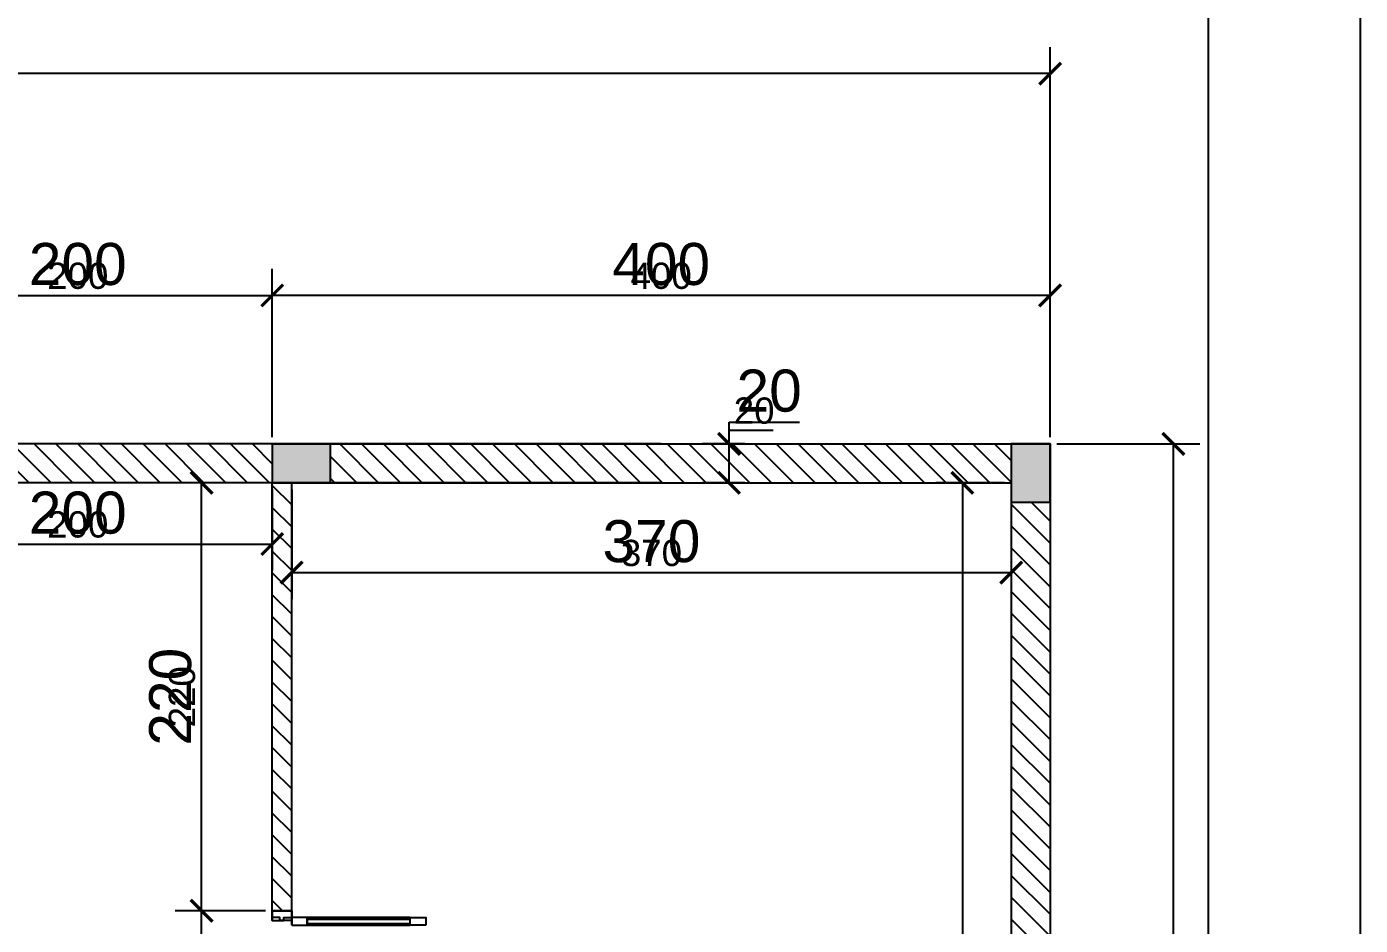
# Model space of a CAD drawing. Header units: millimetres. Extents: x -26398 to 135532, y -376633 to 43268.
# Drawn here: x 39386 to 40071, y -146882 to -146420 of the extents above; entities that cross this region are included whole.
import ezdxf

# ---------------------------------------------------------------- set-up
doc = ezdxf.new("R2010")
doc.units = ezdxf.units.MM
for name, color, linetype in [('0 @ 5', 7, 'Continuous'), ('0 @ 8', 7, 'Continuous'), ('DIM', 7, 'Continuous'), ('DIM @ 5', 7, 'Continuous'), ('DIM @ 8', 7, 'Continuous'), ('QUYEN', 7, 'Continuous'), ('TƯỜNG', 52, 'Continuous')]:
    doc.layers.add(name, color=color, linetype=linetype)
doc.styles.get("Standard").update_dxf_attribs({"font": 'arial.ttf'})
doc.dimstyles.new('SCALE dimmatbang', dxfattribs={"dimscale": 70, "dimtxt": 2.7, "dimasz": 1.4, "dimexe": 1.7, "dimexo": 0.7, "dimtad": 1, "dimtoh": 1, "dimdec": 1, "dimtxsty": 'Standard', "dimblk": 'ARCHTICK', "dimcen": 2.5, "dimclrd": 1, "dimclre": 256, "dimadec": 0, "dimazin": 0, "dimtfac": 1, "dimtdec": 1, "dimtmove": 0, "dimatfit": 3, "dimfxl": 1, "dimarcsym": 0})
pattern_1 = [(135, (28271.811, -149862.609), (-5.61266, -5.61266), [])]

# ---------------------------------------------------------------- blocks, each defined once
blk = doc.blocks.new('khung ten a2')
blk.add_lwpolyline([(-1000, 1000), (-1000, 41000), (-58400, 41000), (-58400, 1000)], close=True)
at = {"layer": 'DEFPOINTS', "color": 252}
blk.add_lwpolyline([(0, 0), (0, 42000), (-59400, 42000), (-59400, 0)], close=True, dxfattribs=at)
blk = doc.blocks.new('_ArchTick')
at = {"color": 0, "linetype": 'ByBlock', "const_width": 0.15}
blk.add_lwpolyline([(-0.5, -0.5), (0.5, 0.5)], dxfattribs=at)
blk = doc.blocks.new('*D6377')
at = {"lineweight": -2, "transparency": 16777216}
for p, q in [((39511.78, -146625.99), (39511.78, -146544.25)), ((39911.78, -146614.35), (39911.78, -146544.25))]:
    blk.add_line(p, q, dxfattribs=at)
at = {"color": 1, "lineweight": -2, "transparency": 16777216}
blk.add_line((39911.78, -146557.85), (39511.78, -146557.85), dxfattribs=at)
at = {"layer": 'DEFPOINTS', "color": 0, "transparency": 16777216}
for p in [(39511.78, -146557.85), (39911.78, -146619.95), (39511.78, -146631.59)]:
    blk.add_point(p, dxfattribs=at)
at = {"color": 1, "lineweight": -2, "transparency": 16777216, "xscale": 11.2, "yscale": 11.2, "zscale": 11.2, "rotation": 180}
blk.add_blockref('_ArchTick', (39511.78, -146557.85), dxfattribs=at)
at = {"color": 1, "lineweight": -2, "transparency": 16777216, "xscale": 11.2, "yscale": 11.2, "zscale": 11.2}
blk.add_blockref('_ArchTick', (39911.78, -146557.85), dxfattribs=at)
at = {"color": 0, "transparency": 16777216, "insert": (39711.78, -146541.83), "char_height": 21.6, "attachment_point": 5}
blk.add_mtext('400', dxfattribs=at)
blk = doc.blocks.new('*D6378')
at = {"lineweight": -2, "transparency": 16777216}
for p, q in [((39511.78, -146628.09), (39511.78, -146549.35)), ((39911.78, -146616.45), (39911.78, -146549.35))]:
    blk.add_line(p, q, dxfattribs=at)
at = {"color": 1, "lineweight": -2, "transparency": 16777216}
blk.add_line((39911.78, -146557.85), (39511.78, -146557.85), dxfattribs=at)
at = {"layer": 'DEFPOINTS', "color": 0, "transparency": 16777216}
for p in [(39511.78, -146557.85), (39911.78, -146619.95), (39511.78, -146631.59)]:
    blk.add_point(p, dxfattribs=at)
at = {"color": 1, "lineweight": -2, "transparency": 16777216, "xscale": 7, "yscale": 7, "zscale": 7, "rotation": 180}
blk.add_blockref('_ArchTick', (39511.78, -146557.85), dxfattribs=at)
at = {"color": 1, "lineweight": -2, "transparency": 16777216, "xscale": 7, "yscale": 7, "zscale": 7}
blk.add_blockref('_ArchTick', (39911.78, -146557.85), dxfattribs=at)
at = {"color": 0, "transparency": 16777216, "insert": (39711.78, -146547.84), "char_height": 13.5, "attachment_point": 5}
blk.add_mtext('400', dxfattribs=at)
blk = doc.blocks.new('*D6410')
at = {"lineweight": -2, "transparency": 16777216}
for p, q in [((39917.38, -146634.16), (39988.8, -146634.16)), ((39917.38, -147634.16), (39988.8, -147634.16))]:
    blk.add_line(p, q, dxfattribs=at)
at = {"color": 1, "lineweight": -2, "transparency": 16777216}
blk.add_line((39975.2, -147634.16), (39975.2, -146634.16), dxfattribs=at)
at = {"layer": 'DEFPOINTS', "color": 0, "transparency": 16777216}
for p in [(39911.78, -146634.16), (39975.2, -146634.16), (39911.78, -147634.16)]:
    blk.add_point(p, dxfattribs=at)
at = {"color": 1, "lineweight": -2, "transparency": 16777216, "xscale": 11.2, "yscale": 11.2, "zscale": 11.2}
for p, rotation in [((39975.2, -146634.16), 90), ((39975.2, -147634.16), 270)]:
    blk.add_blockref('_ArchTick', p, dxfattribs=dict(at, rotation=rotation))
at = {"color": 0, "transparency": 16777216, "insert": (39959.17, -147134.16), "char_height": 21.6, "attachment_point": 5, "rotation": 90}
blk.add_mtext('1000', dxfattribs=at)
blk = doc.blocks.new('*D6411')
at = {"lineweight": -2, "transparency": 16777216}
for p, q in [((39915.28, -146634.16), (39983.7, -146634.16)), ((39915.28, -147634.16), (39983.7, -147634.16))]:
    blk.add_line(p, q, dxfattribs=at)
at = {"color": 1, "lineweight": -2, "transparency": 16777216}
blk.add_line((39975.2, -147634.16), (39975.2, -146634.16), dxfattribs=at)
at = {"layer": 'DEFPOINTS', "color": 0, "transparency": 16777216}
for p in [(39911.78, -146634.16), (39975.2, -146634.16), (39911.78, -147634.16)]:
    blk.add_point(p, dxfattribs=at)
at = {"color": 1, "lineweight": -2, "transparency": 16777216, "xscale": 7, "yscale": 7, "zscale": 7}
for p, rotation in [((39975.2, -146634.16), 90), ((39975.2, -147634.16), 270)]:
    blk.add_blockref('_ArchTick', p, dxfattribs=dict(at, rotation=rotation))
at = {"color": 0, "transparency": 16777216, "insert": (39965.18, -147134.16), "char_height": 13.5, "attachment_point": 5, "rotation": 90}
blk.add_mtext('1000', dxfattribs=at)
blk = doc.blocks.new('*D6413')
at = {"lineweight": -2, "transparency": 16777216}
for p, q in [((35911.78, -146549.81), (35911.78, -146430.22)), ((39911.78, -146628.56), (39911.78, -146430.22))]:
    blk.add_line(p, q, dxfattribs=at)
at = {"color": 1, "lineweight": -2, "transparency": 16777216}
blk.add_line((39911.78, -146443.82), (35911.78, -146443.82), dxfattribs=at)
at = {"layer": 'DEFPOINTS', "color": 0, "transparency": 16777216}
for p in [(35911.78, -146443.82), (35911.78, -146555.41), (39911.78, -146634.16)]:
    blk.add_point(p, dxfattribs=at)
at = {"color": 1, "lineweight": -2, "transparency": 16777216, "xscale": 11.2, "yscale": 11.2, "zscale": 11.2, "rotation": 180}
blk.add_blockref('_ArchTick', (35911.78, -146443.82), dxfattribs=at)
at = {"color": 1, "lineweight": -2, "transparency": 16777216, "xscale": 11.2, "yscale": 11.2, "zscale": 11.2}
blk.add_blockref('_ArchTick', (39911.78, -146443.82), dxfattribs=at)
at = {"color": 0, "transparency": 16777216, "insert": (37811.78, -146427.79), "char_height": 21.6, "attachment_point": 5}
blk.add_mtext('4000', dxfattribs=at)
blk = doc.blocks.new('*D6414')
at = {"lineweight": -2, "transparency": 16777216}
for p, q in [((35911.78, -146551.91), (35911.78, -146435.32)), ((39911.78, -146630.66), (39911.78, -146435.32))]:
    blk.add_line(p, q, dxfattribs=at)
at = {"color": 1, "lineweight": -2, "transparency": 16777216}
blk.add_line((39911.78, -146443.82), (35911.78, -146443.82), dxfattribs=at)
at = {"layer": 'DEFPOINTS', "color": 0, "transparency": 16777216}
for p in [(35911.78, -146443.82), (35911.78, -146555.41), (39911.78, -146634.16)]:
    blk.add_point(p, dxfattribs=at)
at = {"color": 1, "lineweight": -2, "transparency": 16777216, "xscale": 7, "yscale": 7, "zscale": 7, "rotation": 180}
blk.add_blockref('_ArchTick', (35911.78, -146443.82), dxfattribs=at)
at = {"color": 1, "lineweight": -2, "transparency": 16777216, "xscale": 7, "yscale": 7, "zscale": 7}
blk.add_blockref('_ArchTick', (39911.78, -146443.82), dxfattribs=at)
at = {"color": 0, "transparency": 16777216, "insert": (37811.78, -146433.8), "char_height": 13.5, "attachment_point": 5}
blk.add_mtext('4000', dxfattribs=at)
blk = doc.blocks.new('*D6422')
at = {"lineweight": -2, "transparency": 16777216}
for p, q in [((39506.18, -146874.16), (39461.87, -146874.16)), ((39506.18, -147029.16), (39461.87, -147029.16))]:
    blk.add_line(p, q, dxfattribs=at)
at = {"color": 1, "lineweight": -2, "transparency": 16777216}
blk.add_line((39475.47, -147029.16), (39475.47, -146874.16), dxfattribs=at)
at = {"layer": 'DEFPOINTS', "color": 0, "transparency": 16777216}
for p in [(39475.47, -146874.16), (39511.78, -146874.16), (39511.78, -147029.16)]:
    blk.add_point(p, dxfattribs=at)
at = {"color": 1, "lineweight": -2, "transparency": 16777216, "xscale": 11.2, "yscale": 11.2, "zscale": 11.2}
for p, rotation in [((39475.47, -146874.16), 90), ((39475.47, -147029.16), 270)]:
    blk.add_blockref('_ArchTick', p, dxfattribs=dict(at, rotation=rotation))
at = {"color": 0, "transparency": 16777216, "insert": (39459.44, -146951.66), "char_height": 21.6, "attachment_point": 5, "rotation": 90}
blk.add_mtext('{\\fArial|b0|i0|c163|p34;1600}', dxfattribs=at)
blk = doc.blocks.new('*D6423')
at = {"lineweight": -2, "transparency": 16777216}
for p, q in [((39508.28, -146874.16), (39466.97, -146874.16)), ((39508.28, -147029.16), (39466.97, -147029.16))]:
    blk.add_line(p, q, dxfattribs=at)
at = {"color": 1, "lineweight": -2, "transparency": 16777216}
blk.add_line((39475.47, -147029.16), (39475.47, -146874.16), dxfattribs=at)
at = {"layer": 'DEFPOINTS', "color": 0, "transparency": 16777216}
for p in [(39475.47, -146874.16), (39511.78, -146874.16), (39511.78, -147029.16)]:
    blk.add_point(p, dxfattribs=at)
at = {"color": 1, "lineweight": -2, "transparency": 16777216, "xscale": 7, "yscale": 7, "zscale": 7}
for p, rotation in [((39475.47, -146874.16), 90), ((39475.47, -147029.16), 270)]:
    blk.add_blockref('_ArchTick', p, dxfattribs=dict(at, rotation=rotation))
at = {"color": 0, "transparency": 16777216, "insert": (39465.45, -146951.66), "char_height": 13.5, "attachment_point": 5, "rotation": 90}
blk.add_mtext('{\\fArial|b0|i0|c163|p34;1600}', dxfattribs=at)
blk = doc.blocks.new('*D6728')
at = {"lineweight": -2, "transparency": 16777216}
for p, q in [((39521.78, -146659.76), (39521.78, -146713.94)), ((39891.78, -146659.76), (39891.78, -146713.94))]:
    blk.add_line(p, q, dxfattribs=at)
at = {"color": 1, "lineweight": -2, "transparency": 16777216}
blk.add_line((39521.78, -146700.34), (39891.78, -146700.34), dxfattribs=at)
at = {"layer": 'DEFPOINTS', "color": 0, "transparency": 16777216}
for p in [(39521.78, -146654.16), (39891.78, -146654.16), (39891.78, -146700.34)]:
    blk.add_point(p, dxfattribs=at)
at = {"color": 1, "lineweight": -2, "transparency": 16777216, "xscale": 11.2, "yscale": 11.2, "zscale": 11.2, "rotation": 180}
blk.add_blockref('_ArchTick', (39521.78, -146700.34), dxfattribs=at)
at = {"color": 1, "lineweight": -2, "transparency": 16777216, "xscale": 11.2, "yscale": 11.2, "zscale": 11.2}
blk.add_blockref('_ArchTick', (39891.78, -146700.34), dxfattribs=at)
at = {"color": 0, "transparency": 16777216, "insert": (39706.78, -146684.31), "char_height": 21.6, "attachment_point": 5}
blk.add_mtext('370', dxfattribs=at)
blk = doc.blocks.new('*D6729')
at = {"lineweight": -2, "transparency": 16777216}
for p, q in [((39521.78, -146657.66), (39521.78, -146708.84)), ((39891.78, -146657.66), (39891.78, -146708.84))]:
    blk.add_line(p, q, dxfattribs=at)
at = {"color": 1, "lineweight": -2, "transparency": 16777216}
blk.add_line((39521.78, -146700.34), (39891.78, -146700.34), dxfattribs=at)
at = {"layer": 'DEFPOINTS', "color": 0, "transparency": 16777216}
for p in [(39521.78, -146654.16), (39891.78, -146654.16), (39891.78, -146700.34)]:
    blk.add_point(p, dxfattribs=at)
at = {"color": 1, "lineweight": -2, "transparency": 16777216, "xscale": 7, "yscale": 7, "zscale": 7, "rotation": 180}
blk.add_blockref('_ArchTick', (39521.78, -146700.34), dxfattribs=at)
at = {"color": 1, "lineweight": -2, "transparency": 16777216, "xscale": 7, "yscale": 7, "zscale": 7}
blk.add_blockref('_ArchTick', (39891.78, -146700.34), dxfattribs=at)
at = {"color": 0, "transparency": 16777216, "insert": (39706.78, -146690.32), "char_height": 13.5, "attachment_point": 5}
blk.add_mtext('370', dxfattribs=at)
blk = doc.blocks.new('*D6731')
at = {"lineweight": -2, "transparency": 16777216}
for p, q in [((39886.18, -146654.16), (39853.08, -146654.16)), ((39886.18, -147614.16), (39853.08, -147614.16))]:
    blk.add_line(p, q, dxfattribs=at)
at = {"color": 1, "lineweight": -2, "transparency": 16777216}
blk.add_line((39866.68, -146654.16), (39866.68, -147614.16), dxfattribs=at)
at = {"layer": 'DEFPOINTS', "color": 0, "transparency": 16777216}
for p in [(39891.78, -146654.16), (39866.68, -147614.16), (39891.78, -147614.16)]:
    blk.add_point(p, dxfattribs=at)
at = {"color": 1, "lineweight": -2, "transparency": 16777216, "xscale": 11.2, "yscale": 11.2, "zscale": 11.2}
for p, rotation in [((39866.68, -146654.16), 90), ((39866.68, -147614.16), 270)]:
    blk.add_blockref('_ArchTick', p, dxfattribs=dict(at, rotation=rotation))
at = {"color": 0, "transparency": 16777216, "insert": (39850.65, -147134.16), "char_height": 21.6, "attachment_point": 5, "rotation": 90}
blk.add_mtext('960', dxfattribs=at)
blk = doc.blocks.new('*D6732')
at = {"lineweight": -2, "transparency": 16777216}
for p, q in [((39888.28, -146654.16), (39858.18, -146654.16)), ((39888.28, -147614.16), (39858.18, -147614.16))]:
    blk.add_line(p, q, dxfattribs=at)
at = {"color": 1, "lineweight": -2, "transparency": 16777216}
blk.add_line((39866.68, -146654.16), (39866.68, -147614.16), dxfattribs=at)
at = {"layer": 'DEFPOINTS', "color": 0, "transparency": 16777216}
for p in [(39891.78, -146654.16), (39866.68, -147614.16), (39891.78, -147614.16)]:
    blk.add_point(p, dxfattribs=at)
at = {"color": 1, "lineweight": -2, "transparency": 16777216, "xscale": 7, "yscale": 7, "zscale": 7}
for p, rotation in [((39866.68, -146654.16), 90), ((39866.68, -147614.16), 270)]:
    blk.add_blockref('_ArchTick', p, dxfattribs=dict(at, rotation=rotation))
at = {"color": 0, "transparency": 16777216, "insert": (39856.66, -147134.16), "char_height": 13.5, "attachment_point": 5, "rotation": 90}
blk.add_mtext('960', dxfattribs=at)
blk = doc.blocks.new('*D6740')
at = {"lineweight": -2, "transparency": 16777216}
for p, q in [((39506.18, -146654.16), (39461.87, -146654.16)), ((39506.18, -146874.16), (39461.87, -146874.16))]:
    blk.add_line(p, q, dxfattribs=at)
at = {"color": 1, "lineweight": -2, "transparency": 16777216}
blk.add_line((39475.47, -146874.16), (39475.47, -146654.16), dxfattribs=at)
at = {"layer": 'DEFPOINTS', "color": 0, "transparency": 16777216}
for p in [(39475.47, -146654.16), (39511.78, -146654.16), (39511.78, -146874.16)]:
    blk.add_point(p, dxfattribs=at)
at = {"color": 1, "lineweight": -2, "transparency": 16777216, "xscale": 11.2, "yscale": 11.2, "zscale": 11.2}
for p, rotation in [((39475.47, -146654.16), 90), ((39475.47, -146874.16), 270)]:
    blk.add_blockref('_ArchTick', p, dxfattribs=dict(at, rotation=rotation))
at = {"color": 0, "transparency": 16777216, "insert": (39459.44, -146764.16), "char_height": 21.6, "attachment_point": 5, "rotation": 90}
blk.add_mtext('220', dxfattribs=at)
blk = doc.blocks.new('*D6741')
at = {"lineweight": -2, "transparency": 16777216}
for p, q in [((39508.28, -146654.16), (39466.97, -146654.16)), ((39508.28, -146874.16), (39466.97, -146874.16))]:
    blk.add_line(p, q, dxfattribs=at)
at = {"color": 1, "lineweight": -2, "transparency": 16777216}
blk.add_line((39475.47, -146874.16), (39475.47, -146654.16), dxfattribs=at)
at = {"layer": 'DEFPOINTS', "color": 0, "transparency": 16777216}
for p in [(39475.47, -146654.16), (39511.78, -146654.16), (39511.78, -146874.16)]:
    blk.add_point(p, dxfattribs=at)
at = {"color": 1, "lineweight": -2, "transparency": 16777216, "xscale": 7, "yscale": 7, "zscale": 7}
for p, rotation in [((39475.47, -146654.16), 90), ((39475.47, -146874.16), 270)]:
    blk.add_blockref('_ArchTick', p, dxfattribs=dict(at, rotation=rotation))
at = {"color": 0, "transparency": 16777216, "insert": (39465.45, -146764.16), "char_height": 13.5, "attachment_point": 5, "rotation": 90}
blk.add_mtext('220', dxfattribs=at)
blk = doc.blocks.new('*D6764')
at = {"color": 1, "lineweight": -2, "transparency": 16777216}
for p, q in [((39746.68, -146634.16), (39746.68, -146622.96)), ((39746.68, -146622.96), (39782.92, -146622.96)), ((39746.68, -146654.16), (39746.68, -146634.16))]:
    blk.add_line(p, q, dxfattribs=at)
at = {"lineweight": -2, "transparency": 16777216}
for p, q in [((39752.67, -146634.16), (39733.08, -146634.16)), ((39752.67, -146654.16), (39733.08, -146654.16))]:
    blk.add_line(p, q, dxfattribs=at)
at = {"layer": 'DEFPOINTS', "color": 0, "transparency": 16777216}
for p in [(39746.68, -146634.16), (39758.27, -146634.16), (39758.27, -146654.16)]:
    blk.add_point(p, dxfattribs=at)
at = {"color": 1, "lineweight": -2, "transparency": 16777216, "xscale": 11.2, "yscale": 11.2, "zscale": 11.2}
for p, rotation in [((39746.68, -146634.16), 90), ((39746.68, -146654.16), 270)]:
    blk.add_blockref('_ArchTick', p, dxfattribs=dict(at, rotation=rotation))
at = {"color": 0, "transparency": 16777216, "insert": (39767.3, -146606.93), "char_height": 21.6, "attachment_point": 5}
blk.add_mtext('20', dxfattribs=at)
blk = doc.blocks.new('*D6765')
at = {"color": 1, "lineweight": -2, "transparency": 16777216}
for p, q in [((39746.68, -146634.16), (39746.68, -146627.16)), ((39746.68, -146627.16), (39769.33, -146627.16)), ((39746.68, -146654.16), (39746.68, -146634.16))]:
    blk.add_line(p, q, dxfattribs=at)
at = {"lineweight": -2, "transparency": 16777216}
for p, q in [((39754.77, -146634.16), (39738.18, -146634.16)), ((39754.77, -146654.16), (39738.18, -146654.16))]:
    blk.add_line(p, q, dxfattribs=at)
at = {"layer": 'DEFPOINTS', "color": 0, "transparency": 16777216}
for p in [(39746.68, -146634.16), (39758.27, -146634.16), (39758.27, -146654.16)]:
    blk.add_point(p, dxfattribs=at)
at = {"color": 1, "lineweight": -2, "transparency": 16777216, "xscale": 7, "yscale": 7, "zscale": 7}
for p, rotation in [((39746.68, -146634.16), 90), ((39746.68, -146654.16), 270)]:
    blk.add_blockref('_ArchTick', p, dxfattribs=dict(at, rotation=rotation))
at = {"color": 0, "transparency": 16777216, "insert": (39759.57, -146617.14), "char_height": 13.5, "attachment_point": 5}
blk.add_mtext('20', dxfattribs=at)
blk = doc.blocks.new('*D6878')
at = {"layer": 'DEFPOINTS', "color": 0, "transparency": 16777216}
for p in [(39511.78, -146557.85), (39311.78, -146634.16), (39511.78, -146634.16)]:
    blk.add_point(p, dxfattribs=at)
at = {"layer": 'DIM', "lineweight": -2, "transparency": 16777216}
for p, q in [((39311.78, -146628.56), (39311.78, -146544.25)), ((39511.78, -146628.56), (39511.78, -146544.25))]:
    blk.add_line(p, q, dxfattribs=at)
at = {"layer": 'DIM', "color": 1, "lineweight": -2, "transparency": 16777216}
blk.add_line((39311.78, -146557.85), (39511.78, -146557.85), dxfattribs=at)
at = {"layer": 'DIM', "color": 1, "lineweight": -2, "transparency": 16777216, "xscale": 11.2, "yscale": 11.2, "zscale": 11.2, "rotation": 180}
blk.add_blockref('_ArchTick', (39311.78, -146557.85), dxfattribs=at)
at = {"layer": 'DIM', "color": 1, "lineweight": -2, "transparency": 16777216, "xscale": 11.2, "yscale": 11.2, "zscale": 11.2}
blk.add_blockref('_ArchTick', (39511.78, -146557.85), dxfattribs=at)
at = {"layer": 'DIM', "color": 0, "transparency": 16777216, "insert": (39411.78, -146541.83), "char_height": 21.6, "attachment_point": 5}
blk.add_mtext('200', dxfattribs=at)
blk = doc.blocks.new('*D6879')
at = {"layer": 'DEFPOINTS', "color": 0, "transparency": 16777216}
for p in [(39511.78, -146557.85), (39311.78, -146634.16), (39511.78, -146634.16)]:
    blk.add_point(p, dxfattribs=at)
at = {"layer": 'DIM', "lineweight": -2, "transparency": 16777216}
for p, q in [((39311.78, -146630.66), (39311.78, -146549.35)), ((39511.78, -146630.66), (39511.78, -146549.35))]:
    blk.add_line(p, q, dxfattribs=at)
at = {"layer": 'DIM', "color": 1, "lineweight": -2, "transparency": 16777216}
blk.add_line((39311.78, -146557.85), (39511.78, -146557.85), dxfattribs=at)
at = {"layer": 'DIM', "color": 1, "lineweight": -2, "transparency": 16777216, "xscale": 7, "yscale": 7, "zscale": 7, "rotation": 180}
blk.add_blockref('_ArchTick', (39311.78, -146557.85), dxfattribs=at)
at = {"layer": 'DIM', "color": 1, "lineweight": -2, "transparency": 16777216, "xscale": 7, "yscale": 7, "zscale": 7}
blk.add_blockref('_ArchTick', (39511.78, -146557.85), dxfattribs=at)
at = {"layer": 'DIM', "color": 0, "transparency": 16777216, "insert": (39411.78, -146547.84), "char_height": 13.5, "attachment_point": 5}
blk.add_mtext('200', dxfattribs=at)
blk = doc.blocks.new('*D6884')
at = {"layer": 'DEFPOINTS', "color": 0, "transparency": 16777216}
for p in [(39311.78, -146654.16), (39511.78, -146654.16), (39511.78, -146685.68)]:
    blk.add_point(p, dxfattribs=at)
at = {"layer": 'DIM', "lineweight": -2, "transparency": 16777216}
for p, q in [((39311.78, -146659.76), (39311.78, -146699.28)), ((39511.78, -146659.76), (39511.78, -146699.28))]:
    blk.add_line(p, q, dxfattribs=at)
at = {"layer": 'DIM', "color": 1, "lineweight": -2, "transparency": 16777216}
blk.add_line((39311.78, -146685.68), (39511.78, -146685.68), dxfattribs=at)
at = {"layer": 'DIM', "color": 1, "lineweight": -2, "transparency": 16777216, "xscale": 11.2, "yscale": 11.2, "zscale": 11.2, "rotation": 180}
blk.add_blockref('_ArchTick', (39311.78, -146685.68), dxfattribs=at)
at = {"layer": 'DIM', "color": 1, "lineweight": -2, "transparency": 16777216, "xscale": 11.2, "yscale": 11.2, "zscale": 11.2}
blk.add_blockref('_ArchTick', (39511.78, -146685.68), dxfattribs=at)
at = {"layer": 'DIM', "color": 0, "transparency": 16777216, "insert": (39411.78, -146669.65), "char_height": 21.6, "attachment_point": 5}
blk.add_mtext('200', dxfattribs=at)
blk = doc.blocks.new('*D6885')
at = {"layer": 'DEFPOINTS', "color": 0, "transparency": 16777216}
for p in [(39311.78, -146654.16), (39511.78, -146654.16), (39511.78, -146685.68)]:
    blk.add_point(p, dxfattribs=at)
at = {"layer": 'DIM', "lineweight": -2, "transparency": 16777216}
for p, q in [((39311.78, -146657.66), (39311.78, -146694.18)), ((39511.78, -146657.66), (39511.78, -146694.18))]:
    blk.add_line(p, q, dxfattribs=at)
at = {"layer": 'DIM', "color": 1, "lineweight": -2, "transparency": 16777216}
blk.add_line((39311.78, -146685.68), (39511.78, -146685.68), dxfattribs=at)
at = {"layer": 'DIM', "color": 1, "lineweight": -2, "transparency": 16777216, "xscale": 7, "yscale": 7, "zscale": 7, "rotation": 180}
blk.add_blockref('_ArchTick', (39311.78, -146685.68), dxfattribs=at)
at = {"layer": 'DIM', "color": 1, "lineweight": -2, "transparency": 16777216, "xscale": 7, "yscale": 7, "zscale": 7}
blk.add_blockref('_ArchTick', (39511.78, -146685.68), dxfattribs=at)
at = {"layer": 'DIM', "color": 0, "transparency": 16777216, "insert": (39411.78, -146675.66), "char_height": 13.5, "attachment_point": 5}
blk.add_mtext('200', dxfattribs=at)
blk = doc.blocks.new('*U8978')
at = {"layer": '0 @ 5'}
dim = blk.add_linear_dim(base=(39511.78, -146557.85), p1=(39911.78, -146619.95), p2=(39511.78, -146631.59), dimstyle='SCALE dimmatbang', override={"dimscale": 5, "dimtix": 0, "dimtofl": 1, "dimtmove": 0, "dimatfit": 3}, dxfattribs=at)
dim.commit()
dim.dimension.update_dxf_attribs({"geometry": '*D6378', "text_midpoint": (39711.78, -146547.84)})
at = {"layer": '0 @ 8'}
dim = blk.add_linear_dim(base=(39511.78, -146557.85), p1=(39911.78, -146619.95), p2=(39511.78, -146631.59), dimstyle='SCALE dimmatbang', override={"dimscale": 8, "dimtix": 0, "dimtofl": 1, "dimtmove": 0, "dimatfit": 3}, dxfattribs=at)
dim.commit()
dim.dimension.update_dxf_attribs({"geometry": '*D6377', "text_midpoint": (39711.78, -146541.83)})
blk = doc.blocks.new('*U8989')
at = {"layer": '0 @ 5'}
dim = blk.add_linear_dim(base=(39975.2, -146634.16), p1=(39911.78, -147634.16), p2=(39911.78, -146634.16), angle=90, dimstyle='SCALE dimmatbang', override={"dimscale": 5, "dimtix": 0, "dimtofl": 1, "dimtmove": 0, "dimatfit": 3}, dxfattribs=at)
dim.commit()
dim.dimension.update_dxf_attribs({"geometry": '*D6411', "text_midpoint": (39965.18, -147134.16)})
at = {"layer": '0 @ 8'}
dim = blk.add_linear_dim(base=(39975.2, -146634.16), p1=(39911.78, -147634.16), p2=(39911.78, -146634.16), angle=90, dimstyle='SCALE dimmatbang', override={"dimscale": 8, "dimtix": 0, "dimtofl": 1, "dimtmove": 0, "dimatfit": 3}, dxfattribs=at)
dim.commit()
dim.dimension.update_dxf_attribs({"geometry": '*D6410', "text_midpoint": (39959.17, -147134.16)})
blk = doc.blocks.new('*U8990')
at = {"layer": '0 @ 5'}
dim = blk.add_linear_dim(base=(35911.78, -146443.82), p1=(39911.78, -146634.16), p2=(35911.78, -146555.41), angle=180, dimstyle='SCALE dimmatbang', override={"dimscale": 5, "dimtix": 0, "dimtofl": 1, "dimtmove": 0, "dimatfit": 3}, dxfattribs=at)
dim.commit()
dim.dimension.update_dxf_attribs({"geometry": '*D6414', "text_midpoint": (37811.78, -146443.82), "dimtype": 128})
at = {"layer": '0 @ 8'}
dim = blk.add_linear_dim(base=(35911.78, -146443.82), p1=(39911.78, -146634.16), p2=(35911.78, -146555.41), angle=180, dimstyle='SCALE dimmatbang', override={"dimscale": 8, "dimtix": 0, "dimtofl": 1, "dimtmove": 0, "dimatfit": 3}, dxfattribs=at)
dim.commit()
dim.dimension.update_dxf_attribs({"geometry": '*D6413', "text_midpoint": (37811.78, -146443.82), "dimtype": 128})
blk = doc.blocks.new('*U8993')
at = {"layer": '0 @ 5'}
dim = blk.add_linear_dim(base=(39475.47, -146874.16), p1=(39511.78, -147029.16), p2=(39511.78, -146874.16), angle=90, text='{\\fArial|b0|i0|c163|p34;1600}', dimstyle='SCALE dimmatbang', override={"dimscale": 5, "dimtix": 0, "dimtofl": 1, "dimtmove": 0, "dimatfit": 3}, dxfattribs=at)
dim.commit()
dim.dimension.update_dxf_attribs({"geometry": '*D6423', "text_midpoint": (39465.45, -146951.66)})
at = {"layer": '0 @ 8'}
dim = blk.add_linear_dim(base=(39475.47, -146874.16), p1=(39511.78, -147029.16), p2=(39511.78, -146874.16), angle=90, text='{\\fArial|b0|i0|c163|p34;1600}', dimstyle='SCALE dimmatbang', override={"dimscale": 8, "dimtix": 0, "dimtofl": 1, "dimtmove": 0, "dimatfit": 3}, dxfattribs=at)
dim.commit()
dim.dimension.update_dxf_attribs({"geometry": '*D6422', "text_midpoint": (39459.44, -146951.66)})
blk = doc.blocks.new('*U9095')
at = {"layer": '0 @ 5'}
dim = blk.add_linear_dim(base=(39891.78, -146700.34), p1=(39521.78, -146654.16), p2=(39891.78, -146654.16), angle=180, dimstyle='SCALE dimmatbang', override={"dimscale": 5, "dimtix": 0, "dimtofl": 1, "dimtmove": 0, "dimatfit": 3}, dxfattribs=at)
dim.commit()
dim.dimension.update_dxf_attribs({"geometry": '*D6729', "text_midpoint": (39706.78, -146690.32)})
at = {"layer": '0 @ 8'}
dim = blk.add_linear_dim(base=(39891.78, -146700.34), p1=(39521.78, -146654.16), p2=(39891.78, -146654.16), angle=180, dimstyle='SCALE dimmatbang', override={"dimscale": 8, "dimtix": 0, "dimtofl": 1, "dimtmove": 0, "dimatfit": 3}, dxfattribs=at)
dim.commit()
dim.dimension.update_dxf_attribs({"geometry": '*D6728', "text_midpoint": (39706.78, -146684.31)})
blk = doc.blocks.new('*U9096')
at = {"layer": '0 @ 5'}
dim = blk.add_linear_dim(base=(39866.68, -147614.16), p1=(39891.78, -146654.16), p2=(39891.78, -147614.16), angle=90, dimstyle='SCALE dimmatbang', override={"dimscale": 5, "dimtix": 0, "dimtofl": 1, "dimtmove": 0, "dimatfit": 3}, dxfattribs=at)
dim.commit()
dim.dimension.update_dxf_attribs({"geometry": '*D6732', "text_midpoint": (39856.66, -147134.16)})
at = {"layer": '0 @ 8'}
dim = blk.add_linear_dim(base=(39866.68, -147614.16), p1=(39891.78, -146654.16), p2=(39891.78, -147614.16), angle=90, dimstyle='SCALE dimmatbang', override={"dimscale": 8, "dimtix": 0, "dimtofl": 1, "dimtmove": 0, "dimatfit": 3}, dxfattribs=at)
dim.commit()
dim.dimension.update_dxf_attribs({"geometry": '*D6731', "text_midpoint": (39850.65, -147134.16)})
blk = doc.blocks.new('*U9099')
at = {"layer": '0 @ 5'}
dim = blk.add_linear_dim(base=(39475.47, -146654.16), p1=(39511.78, -146874.16), p2=(39511.78, -146654.16), angle=90, dimstyle='SCALE dimmatbang', override={"dimscale": 5, "dimtix": 0, "dimtofl": 1, "dimtmove": 0, "dimatfit": 3}, dxfattribs=at)
dim.commit()
dim.dimension.update_dxf_attribs({"geometry": '*D6741', "text_midpoint": (39465.45, -146764.16)})
at = {"layer": '0 @ 8'}
dim = blk.add_linear_dim(base=(39475.47, -146654.16), p1=(39511.78, -146874.16), p2=(39511.78, -146654.16), angle=90, dimstyle='SCALE dimmatbang', override={"dimscale": 8, "dimtix": 0, "dimtofl": 1, "dimtmove": 0, "dimatfit": 3}, dxfattribs=at)
dim.commit()
dim.dimension.update_dxf_attribs({"geometry": '*D6740', "text_midpoint": (39459.44, -146764.16)})
blk = doc.blocks.new('*U9107')
at = {"layer": '0 @ 5'}
dim = blk.add_linear_dim(base=(39746.68, -146634.16), p1=(39758.27, -146654.16), p2=(39758.27, -146634.16), angle=90, dimstyle='SCALE dimmatbang', override={"dimscale": 5, "dimtix": 0, "dimtofl": 1, "dimtmove": 0, "dimatfit": 3}, dxfattribs=at)
dim.commit()
dim.dimension.update_dxf_attribs({"geometry": '*D6765', "text_midpoint": (39759.57, -146617.14)})
at = {"layer": '0 @ 8'}
dim = blk.add_linear_dim(base=(39746.68, -146634.16), p1=(39758.27, -146654.16), p2=(39758.27, -146634.16), angle=90, dimstyle='SCALE dimmatbang', override={"dimscale": 8, "dimtix": 0, "dimtofl": 1, "dimtmove": 0, "dimatfit": 3}, dxfattribs=at)
dim.commit()
dim.dimension.update_dxf_attribs({"geometry": '*D6764', "text_midpoint": (39767.3, -146606.93)})
blk = doc.blocks.new('*U9145')
at = {"layer": 'DIM @ 5'}
dim = blk.add_linear_dim(base=(39511.78, -146557.85), p1=(39311.78, -146634.16), p2=(39511.78, -146634.16), angle=180, dimstyle='SCALE dimmatbang', override={"dimscale": 5, "dimtix": 0, "dimtofl": 1, "dimtmove": 0, "dimatfit": 3}, dxfattribs=at)
dim.commit()
dim.dimension.update_dxf_attribs({"geometry": '*D6879', "text_midpoint": (39411.78, -146547.84)})
at = {"layer": 'DIM @ 8'}
dim = blk.add_linear_dim(base=(39511.78, -146557.85), p1=(39311.78, -146634.16), p2=(39511.78, -146634.16), angle=180, dimstyle='SCALE dimmatbang', override={"dimscale": 8, "dimtix": 0, "dimtofl": 1, "dimtmove": 0, "dimatfit": 3}, dxfattribs=at)
dim.commit()
dim.dimension.update_dxf_attribs({"geometry": '*D6878', "text_midpoint": (39411.78, -146541.83)})
blk = doc.blocks.new('*U9147')
at = {"layer": 'DIM @ 5'}
dim = blk.add_linear_dim(base=(39511.78, -146685.68), p1=(39311.78, -146654.16), p2=(39511.78, -146654.16), angle=180, dimstyle='SCALE dimmatbang', override={"dimscale": 5, "dimtix": 0, "dimtofl": 1, "dimtmove": 0, "dimatfit": 3}, dxfattribs=at)
dim.commit()
dim.dimension.update_dxf_attribs({"geometry": '*D6885', "text_midpoint": (39411.78, -146675.66)})
at = {"layer": 'DIM @ 8'}
dim = blk.add_linear_dim(base=(39511.78, -146685.68), p1=(39311.78, -146654.16), p2=(39511.78, -146654.16), angle=180, dimstyle='SCALE dimmatbang', override={"dimscale": 8, "dimtix": 0, "dimtofl": 1, "dimtmove": 0, "dimatfit": 3}, dxfattribs=at)
dim.commit()
dim.dimension.update_dxf_attribs({"geometry": '*D6884', "text_midpoint": (39411.78, -146669.65)})

msp = doc.modelspace()

# ---------------------------------------------------------------- hatches: boundary and pattern name
h = msp.add_hatch(color=1)
h.dxf.hatch_style = 1
h.paths.add_polyline_path([(39511.78, -146634.16), (39511.78, -146654.16), (39541.78, -146654.16), (39541.78, -146634.16)])
h = msp.add_hatch(color=1)
h.dxf.hatch_style = 1
h.paths.add_polyline_path([(39911.78, -146634.16), (39891.78, -146634.16), (39891.78, -146664.16), (39911.78, -146664.16)])
at = {"layer": 'TƯỜNG'}
h = msp.add_hatch(dxfattribs=at)
h.set_pattern_fill('ANSI31', color=256, scale=2.5, angle=90)
h.set_pattern_definition(pattern_1)
h.paths.add_polyline_path([(39111.78, -146634.16), (39111.78, -146654.16), (39511.78, -146654.16), (39511.78, -146634.16)])
h.paths.add_polyline_path([(39091.78, -146664.16), (39091.78, -147024.16), (39111.78, -147024.16), (39111.78, -146664.16)])
h = msp.add_hatch(dxfattribs=at)
h.set_pattern_fill('ANSI31', color=256, scale=2.5, angle=90)
h.set_pattern_definition(pattern_1)
h.paths.add_polyline_path([(39541.78, -146634.16), (39541.78, -146654.16), (39891.78, -146654.16), (39891.78, -146634.16)])
h = msp.add_hatch(dxfattribs=at)
h.set_pattern_fill('ANSI31', color=256, scale=2.5, angle=90)
h.set_pattern_definition(pattern_1)
h.paths.add_polyline_path([(39511.78, -147443.82), (39511.78, -147614.16), (39521.78, -147614.16), (39521.78, -147443.82)])
h.paths.add_polyline_path([(39511.78, -147029.16), (39511.78, -147235.48), (39521.78, -147235.48), (39521.78, -147029.16)])
h.paths.add_polyline_path([(39511.78, -146654.16), (39511.78, -146874.16), (39521.78, -146874.16), (39521.78, -146654.16)])
h = msp.add_hatch(dxfattribs=at)
h.set_pattern_fill('ANSI31', color=256, scale=2.5, angle=90)
h.set_pattern_definition(pattern_1)
h.paths.add_polyline_path([(39891.78, -146664.16), (39891.78, -147034.16), (39911.78, -147034.16), (39911.78, -146664.16)])
h.paths.add_polyline_path([(39891.78, -147034.16), (39891.78, -147234.16), (39911.78, -147234.16), (39911.78, -147034.16)])
h.paths.add_polyline_path([(39891.78, -147234.16), (39891.78, -147604.16), (39911.78, -147604.16), (39911.78, -147234.16)])

# ---------------------------------------------------------------- linework, layer by layer
for points in [[(39541.78, -146654.16), (39541.78, -146634.16), (39511.78, -146634.16), (39511.78, -146654.16)], [(39891.78, -146664.16), (39911.78, -146664.16), (39911.78, -146634.16), (39891.78, -146634.16)]]:
    msp.add_lwpolyline(points, close=True)
at = {"layer": 'QUYEN'}
for points in [[(39511.78, -146877.66), (39511.78, -146874.16), (39521.78, -146874.16), (39521.78, -146879.16), (39516.78, -146879.16), (39515.78, -146879.16), (39515.78, -146877.66)], [(39521.78, -146877.66), (39521.78, -146874.16), (39511.78, -146874.16), (39511.78, -146879.16), (39516.78, -146879.16), (39517.78, -146879.16), (39517.78, -146877.66)], [(39521.78, -146881.66), (39529.78, -146881.66), (39529.78, -146877.66), (39521.78, -146877.66)], [(39529.78, -146881.66), (39582.78, -146881.66), (39582.78, -146877.66), (39529.78, -146877.66)], [(39529.78, -146880.66), (39582.78, -146880.66), (39582.78, -146878.66), (39529.78, -146878.66)], [(39590.78, -146881.66), (39582.78, -146881.66), (39582.78, -146877.66), (39590.78, -146877.66)]]:
    msp.add_lwpolyline(points, close=True, dxfattribs=at)
at = {"layer": 'TƯỜNG'}
for p, q in [((39711.78, -146634.16), (39111.78, -146634.16)), ((39511.78, -146634.16), (39911.78, -146634.16)), ((39911.78, -146634.16), (39911.78, -147634.16)), ((39711.78, -146654.16), (39111.78, -146654.16)), ((39511.78, -146879.16), (39511.78, -146654.16)), ((39521.78, -146881.66), (39521.78, -146654.16)), ((39531.78, -146654.16), (39891.78, -146654.16)), ((39891.78, -146654.16), (39891.78, -147614.16))]:
    msp.add_line(p, q, dxfattribs=at)

# ---------------------------------------------------------------- block references
at = {"xscale": 0.07799562488809286, "yscale": 0.07799562488809286, "zscale": 0.07799562488809286}
msp.add_blockref('khung ten a2', (40071.3, -148905.84), dxfattribs=at)
for name in ['*U8990', '*U8978', '*U9107', '*U8989', '*U9099', '*U9096', '*U9095', '*U8993']:
    msp.add_blockref(name, (0, 0))
at = {"layer": 'DIM'}
for name in ['*U9145', '*U9147']:
    msp.add_blockref(name, (0, 0), dxfattribs=at)

doc.saveas('drawing.dxf')
